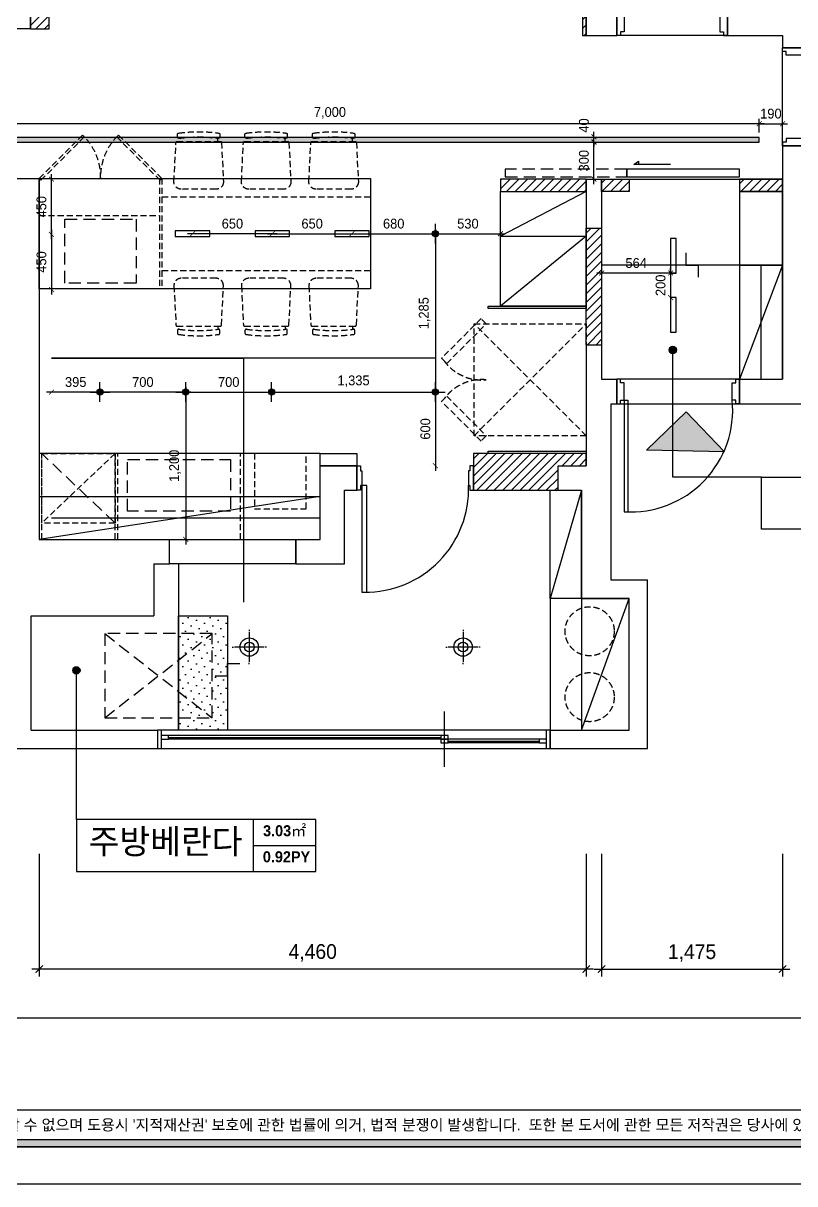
# Model space of a CAD drawing. Header units: inches. Extents: x 3778 to 56227, y -16914 to 35091.
# Drawn here: x 39749 to 46040, y 3795 to 13249 of the extents above; entities that cross this region are included whole.
import ezdxf
from ezdxf.enums import TextEntityAlignment as Align

# ---------------------------------------------------------------- set-up
doc = ezdxf.new("R2010")
doc.units = ezdxf.units.IN
doc.header["$LTSCALE"] = 100
doc.header["$MEASUREMENT"] = 0
doc.header["$PDSIZE"] = 700.071425
for name, pattern in [('DASHED', [0.75, 0.5, -0.25]), ('DASHEDX2', [1.5, 1, -0.5]), ('HID', [2.5, 1.5, -1])]:
    doc.linetypes.add(name, pattern=pattern)
for name, color, linetype in [('0-ELC TEXT', 7, 'Continuous'), ('03-TEXT', 3, 'Continuous'), ('03-WAL NEW', 3, 'Continuous'), ('04_FUR', 6, 'Continuous'), ('06-FUR', 6, 'Continuous'), ('06-LIGHT', 4, 'Continuous'), ('07-DIM WAL', 5, 'Continuous'), ('7', 7, 'Continuous'), ('_LIBR', 4, 'Continuous'), ('CEIL-DOOR', 6, 'Continuous'), ('CO-DO-FR', 7, 'Continuous'), ('CO-DOOR', 8, 'Continuous'), ('F-SYM', 7, 'Continuous'), ('FORM(YOURNAME)-11', 1, 'Continuous'), ('FUR', 8, 'DASHED'), ('HAT', 8, 'Continuous'), ('RC-LIGHT', 7, 'Continuous'), ('U-LANP', 6, 'Continuous'), ('도면층2', 2, 'Continuous'), ('도면층3', 3, 'Continuous'), ('도면층4', 4, 'Continuous'), ('도면층5', 5, 'Continuous'), ('도면층8', 8, 'Continuous')]:
    doc.layers.add(name, color=color, linetype=linetype)
doc.styles.add('HY 울릉도 L', font='')
doc.styles.add('YOURNAME', font='HY울릉도M.TTF')
doc.styles.add('넥슨고딕', font='NEXONLv1GothicBold.ttf')
doc.styles.add('코레일둥고', font='Korail_Round_Gothic_Medium.ttf')
doc.styles.get('HY 울릉도 L').set_extended_font_data('HY울릉도L')
doc.dimstyles.new('40', dxfattribs={"dimscale": 40, "dimtxt": 2, "dimasz": 1, "dimexe": 1, "dimexo": 1, "dimgap": 1, "dimtad": 1, "dimdec": 0, "dimrnd": 0.05, "dimdsep": 46, "dimlunit": 6, "dimtxsty": 'HY 울릉도 L', "dimblk": 'ARCHTICK', "dimcen": 2.5, "dimdle": 1, "dimclrd": 133, "dimclre": 133, "dimclrt": 30, "dimadec": 0, "dimazin": 0, "dimtfac": 1, "dimtdec": 0, "dimtix": 1, "dimtmove": 2, "dimatfit": 3, "dimldrblk": 'ARCHTICK', "dimfxl": 0, "dimlwd": -1, "dimlwe": -1, "dimarcsym": 0})
doc.dimstyles.new('60', dxfattribs={"dimscale": 60, "dimtxt": 2, "dimasz": 1, "dimexe": 1, "dimexo": 1, "dimgap": 1, "dimtad": 1, "dimdec": 0, "dimrnd": 0.05, "dimdsep": 46, "dimlunit": 6, "dimtxsty": 'HY 울릉도 L', "dimblk": 'ARCHTICK', "dimcen": 2.5, "dimdle": 1, "dimclrd": 133, "dimclre": 133, "dimclrt": 30, "dimadec": 0, "dimazin": 0, "dimtfac": 1, "dimtdec": 0, "dimtix": 1, "dimtmove": 2, "dimatfit": 3, "dimldrblk": 'ARCHTICK', "dimfxl": 0, "dimlwd": -1, "dimlwe": -1, "dimarcsym": 0})
pattern_1 = [(45, (25800, 0), (-35.35534, 35.35534), [])]

# ---------------------------------------------------------------- blocks, each defined once
blk = doc.blocks.new('FORM-PLAN')
at = {"layer": 'FORM(YOURNAME)-11'}
h = blk.add_hatch(color=256, dxfattribs=at)
h.dxf.hatch_style = 1
h.paths.add_polyline_path([(-71444, 55115), (10556, 55115), (10556, 54915), (-71444, 54915)])
h.paths.add_polyline_path([(-71444, -2085), (10556, -2085), (10556, -2285), (-71444, -2285)])
at = {"layer": 'Defpoints', "color": 158}
blk.add_line((1346, -1285), (-71444, -1285), dxfattribs=at)
for points in [[(-71444, -2285), (10556, -2285), (10556, 55115), (-71444, 55115)], [(-69444, 53115), (-64, 53115), (-64, 1215), (-69444, 1215)]]:
    blk.add_lwpolyline(points, close=True, dxfattribs=at)
at = {"layer": 'FORM(YOURNAME)-11', "color": 250}
blk.add_lwpolyline([(-72444, -3285), (11556, -3285), (11556, 56115), (-72444, 56115)], close=True, dxfattribs=at)
at = {"layer": 'FORM(YOURNAME)-11'}
blk.add_lwpolyline([(-71444, -2085), (10556, -2085), (10556, -2285), (-71444, -2285)], close=True, dxfattribs=at)
at = {"layer": 'FORM(YOURNAME)-11', "color": 1, "style": 'YOURNAME'}
blk.add_text("- 본 도서는 어떠한 경우에도 무단으로 도용할 수 없으며 도용시 '지적재산권' 보호에 관한 법률에 의거, 법적 분쟁이 발생합니다.  또한 본 도서에 관한 모든 저작권은 당사에 있습니다. -", height=300, dxfattribs=at).set_placement((-32990, -1685), align=Align.MIDDLE_CENTER)
at = {"layer": 'FORM(YOURNAME)-11', "color": 3, "style": 'YOURNAME'}
for tag, height, p in [('1', 450, (9905, 18188)), ('2', 450, (9905, 17544)), ('3', 450, (9905, 16257)), ('4', 450, (9905, 14326)), ('5', 515, (9905, 12009)), ('6', 515, (9905, 9757)), ('7', 515, (9905, 7504)), ('8', 515, (9905, 5252)), ('9', 515, (9905, 2999)), ('10', 515, (5655, 811)), ('11', 515, (9905, 747)), ('12', 515, (5655, -1441)), ('13', 515, (9905, -1441))]:
    blk.add_attdef(tag, text='', height=height, dxfattribs=at).set_placement(p, align=Align.MIDDLE_RIGHT)
blk = doc.blocks.new('*U630')
at = {"layer": 'F-SYM', "xscale": 0.3, "yscale": 0.3, "zscale": 0.3}
blk.add_blockref('FORM-PLAN', (51911.1, 4780.9), dxfattribs=at)
blk = doc.blocks.new('FSFF')
at = {"layer": '도면층8'}
blk.add_hatch(color=256, dxfattribs=at).paths.add_polyline_path([(51232.4, 110.7), (50908, -201.2), (51544.3, -213.6)])
at = {"layer": '도면층2'}
for p, q in [((45887.4, 3232.4), (45887.4, 7032.4)), ((50417.4, 6977.4), (50417.4, 3177.4)), ((50667.4, 3377.4), (50667.4, 3177.4)), ((51567.4, 3377.4), (51567.4, 3177.4)), ((45887.4, 3232.4), (45637.4, 3232.4)), ((50417.4, 3177.4), (50667.4, 3177.4)), ((51567.4, 3177.4), (52017.4, 3177.4)), ((52017.4, 3177.4), (52017.4, 3077.4)), ((52217.4, 3077.4), (52017.4, 3077.4)), ((52017.4, 2277.4), (52017.4, 377.4)), ((52217.4, 2277.4), (52017.4, 2277.4)), ((45715.9, 2012.4), (45957.4, 2012.4)), ((45957.4, 2012.4), (45957.4, -927.6)), ((50417.4, 2007.4), (50542.4, 2007.4)), ((50417.4, 2007.4), (50417.4, 1607.4)), ((50542.4, 2007.4), (50542.4, 1607.4)), ((50417.4, 1607.4), (50542.4, 1607.4)), ((50417.4, 657.4), (50417.4, -327.6)), ((50417.4, 657.4), (50542.4, 657.4)), ((50542.4, 657.4), (50542.4, 377.4)), ((50542.4, 377.4), (50667.4, 377.4)), ((50667.4, 177.4), (50667.4, 377.4)), ((51667.4, 377.4), (52017.4, 377.4)), ((51667.4, 177.4), (51667.4, 377.4)), ((50617.4, 177.4), (50667.4, 177.4)), ((50617.4, 177.4), (50617.4, -1257.6)), ((51667.4, 177.4), (52217.4, 177.4)), ((48247.4, -927.6), (48247.4, -327.6)), ((48247.4, -327.6), (48547.4, -327.6)), ((48547.4, -327.6), (48547.4, -527.6)), ((50187.4, -327.6), (50417.4, -327.6)), ((50187.4, -527.6), (50187.4, -327.6)), ((48447.4, -1127.6), (48447.4, -527.6)), ((48447.4, -527.6), (48547.4, -527.6)), ((50187.4, -527.6), (50377.4, -527.6)), ((50377.4, -1407.6), (50377.4, -527.6)), ((45957.4, -927.6), (47019.9, -927.6)), ((47019.9, -1127.6), (47019.9, -927.6)), ((48048.9, -927.6), (48247.4, -927.6)), ((48048.9, -1127.6), (48048.9, -927.6)), ((46892.4, -1127.6), (47019.9, -1127.6)), ((46892.4, -1127.6), (46892.4, -1550.6)), ((48048.9, -1127.6), (48447.4, -1127.6)), ((50617.4, -1257.6), (50917.4, -1257.6)), ((50917.4, -2630.6), (50917.4, -1257.6)), ((50377.4, -1407.6), (50767.4, -1407.6)), ((50767.4, -2480.6), (50767.4, -1407.6)), ((45892.4, -2480.6), (45892.4, -1550.6)), ((45892.4, -1550.6), (46892.4, -1550.6)), ((45892.4, -2480.6), (46922.4, -2480.6)), ((46922.4, -2480.6), (46922.4, -2630.6)), ((50122.4, -2480.6), (50767.4, -2480.6)), ((50122.4, -2480.6), (50122.4, -2630.6)), ((45765.9, -2630.6), (46922.4, -2630.6)), ((50122.4, -2630.6), (50917.4, -2630.6))]:
    blk.add_line(p, q, dxfattribs=at)
at = {"layer": '도면층3'}
for p, q in [((50417.4, 657.4), (50417.4, 1607.4)), ((50542.4, 1607.4), (50542.4, 657.4))]:
    blk.add_line(p, q, dxfattribs=at)
at = {"layer": '도면층4'}
for p, q in [((50667.4, 3177.4), (50667.4, 3377.4)), ((50667.4, 3377.4), (50667.4, 3177.4)), ((51567.4, 3377.4), (51567.4, 3177.4)), ((51567.4, 3177.4), (50667.4, 3177.4)), ((52017.4, 2277.4), (52017.4, 3077.4)), ((52017.4, 3077.4), (52217.4, 3077.4)), ((52217.4, 3077.4), (52017.4, 3077.4)), ((52217.4, 2277.4), (52017.4, 2277.4)), ((50542.4, 2007.4), (52017.4, 2007.4)), ((51667.4, 377.4), (50667.4, 377.4)), ((50667.4, 377.4), (50667.4, 177.4)), ((50667.4, 177.4), (50667.4, 377.4)), ((51667.4, 177.4), (51667.4, 377.4)), ((50727.4, 207.4), (50727.4, -702.6)), ((50727.4, 207.4), (50757.4, 207.4)), ((50757.4, 207.4), (50757.4, -702)), ((50667.4, 177.4), (51667.4, 177.4)), ((50727.4, -702.6), (50757.4, -702.6)), ((49260.9, -2780.6), (49260.9, -2330.6)), ((50122.4, -2480.6), (46922.4, -2480.6)), ((46922.4, -2480.6), (46922.4, -2630.6)), ((46952.4, -2480.6), (46952.4, -2630.6)), ((47012.4, -2540.6), (49230.9, -2540.6)), ((50092.4, -2630.6), (50092.4, -2480.6)), ((50122.4, -2630.6), (50122.4, -2480.6)), ((46922.4, -2630.6), (50122.4, -2630.6)), ((49290.9, -2570.6), (50032.4, -2570.6))]:
    blk.add_line(p, q, dxfattribs=at)
for points in [[(50667.4, 3377.4), (50697.4, 3377.4), (50697.4, 3347.4), (50727.4, 3347.4), (50727.4, 3207.4), (50697.4, 3207.4), (50697.4, 3177.4), (50667.4, 3177.4), (50667.4, 3377.4)], [(51567.4, 3377.4), (51537.4, 3377.4), (51537.4, 3347.4), (51507.4, 3347.4), (51507.4, 3207.4), (51537.4, 3207.4), (51537.4, 3177.4), (51567.4, 3177.4), (51567.4, 3377.4)], [(52217.4, 3077.4), (52217.4, 3047.4), (52187.4, 3047.4), (52187.4, 3017.4), (52047.4, 3017.4), (52047.4, 3047.4), (52017.4, 3047.4), (52017.4, 3077.4), (52217.4, 3077.4)], [(52217.4, 2277.4), (52217.4, 2307.4), (52187.4, 2307.4), (52187.4, 2337.4), (52047.4, 2337.4), (52047.4, 2307.4), (52017.4, 2307.4), (52017.4, 2277.4), (52217.4, 2277.4)], [(50667.4, 177.4), (50697.4, 177.4), (50697.4, 207.4), (50727.4, 207.4), (50727.4, 347.4), (50697.4, 347.4), (50697.4, 377.4), (50667.4, 377.4), (50667.4, 177.4)], [(51667.4, 177.4), (51637.4, 177.4), (51637.4, 207.4), (51607.4, 207.4), (51607.4, 347.4), (51637.4, 347.4), (51637.4, 377.4), (51667.4, 377.4), (51667.4, 177.4)]]:
    blk.add_lwpolyline(points, dxfattribs=at)
for points in [[(48048.9, -1127.6), (47019.9, -1127.6), (47019.9, -927.6), (48048.9, -927.6)], [(46952.4, -2525.6), (46952.4, -2555.6), (47012.4, -2555.6), (47012.4, -2525.6)], [(49230.9, -2525.6), (49230.9, -2555.6), (49290.9, -2555.6), (49290.9, -2525.6)], [(49230.9, -2555.6), (49230.9, -2585.6), (49290.9, -2585.6), (49290.9, -2555.6)], [(50032.4, -2555.6), (50032.4, -2585.6), (50092.4, -2585.6), (50092.4, -2555.6)]]:
    blk.add_lwpolyline(points, close=True, dxfattribs=at)
at = {"layer": '도면층5'}
for p, q in [((49230.9, -2525.6), (47012.4, -2525.6)), ((49230.9, -2555.6), (47012.4, -2555.6)), ((50032.4, -2555.6), (49290.9, -2555.6)), ((50032.4, -2585.6), (49290.9, -2585.6))]:
    blk.add_line(p, q, dxfattribs=at)
blk.add_arc((50780.2, 127.4), 831.1, 266.35624, 5.52913, dxfattribs=at)
at = {"layer": '도면층8'}
blk.add_line((51544.3, -213.6), (50908, -201.2), dxfattribs=at)
blk.add_lwpolyline([(51544.3, -213.6), (51232.4, 110.7), (50908, -201.2)], dxfattribs=at)
blk = doc.blocks.new('ggetg')
at = {"layer": 'FUR'}
blk.add_line((-181607.8, -178117.2), (-181607.8, -178142.9), dxfattribs=at)
for points in [[(-181587.3, -178117.2, 0.399285), (-181577.3, -178107.8), (-181561, -177790.3, 0.429301), (-181620.9, -177727.2), (-181904.6, -177727.2, 0.429301), (-181964.5, -177790.3), (-181948.2, -178107.8, 0.399285), (-181938.3, -178117.2)], [(-181923.9, -178142, 0.455835), (-181935.3, -178151.9), (-181935.3, -178174.5, 0.37479), (-181926.7, -178184.4, 0.068331), (-181598.8, -178184.4, 0.37479), (-181590.2, -178174.5), (-181590.2, -178151.9, 0.455835), (-181601.6, -178142, -0.070108)]]:
    blk.add_lwpolyline(points, format="xyb", close=True, dxfattribs=at)
blk = doc.blocks.new('CJWSWJDEH')
at = {"layer": '03-WAL NEW'}
h = blk.add_hatch(dxfattribs=at)
h.set_pattern_fill('_USER', color=8, scale=50, angle=45, pattern_type=0)
h.set_pattern_definition(pattern_1)
h.paths.add_polyline_path([(44339.8, 11979.4), (43639.8, 11979.4), (43639.8, 11879.4), (44339.8, 11879.4)])
h = blk.add_hatch(dxfattribs=at)
h.set_pattern_fill('_USER', color=8, scale=50, angle=45, pattern_type=0)
h.set_pattern_definition(pattern_1)
h.paths.add_polyline_path([(44339.8, 11979.4), (43639.8, 11979.4), (43639.8, 11879.4), (44339.8, 11879.4)])
h = blk.add_hatch(dxfattribs=at)
h.set_pattern_fill('_USER', color=8, scale=50, angle=45, pattern_type=0)
h.set_pattern_definition(pattern_1)
h.paths.add_polyline_path([(44464.8, 11979.4), (44689.8, 11979.4), (44689.8, 11879.4), (44464.8, 11879.4)])
h = blk.add_hatch(dxfattribs=at)
h.set_pattern_fill('_USER', color=8, scale=50, angle=45, pattern_type=0)
h.set_pattern_definition(pattern_1)
h.paths.add_polyline_path([(45939.8, 11979.4), (45589.8, 11979.4), (45589.8, 11879.4), (45939.8, 11879.4)])
h = blk.add_hatch(dxfattribs=at)
h.set_pattern_fill('_USER', color=8, scale=50, angle=45, pattern_type=0)
h.set_pattern_definition(pattern_1)
h.paths.add_polyline_path([(44464.8, 11579.4), (44339.8, 11579.4), (44339.8, 10629.4), (44464.8, 10629.4)])
h = blk.add_hatch(dxfattribs=at)
h.set_pattern_fill('_USER', color=8, scale=50, angle=45, pattern_type=0)
h.set_pattern_definition(pattern_1)
h.paths.add_polyline_path([(44339.8, 9744.4), (43419.8, 9744.4), (43419.8, 9444.4), (44109.8, 9444.4), (44109.8, 9644.4), (44339.8, 9644.4)])
h = blk.add_hatch(dxfattribs=at)
h.set_pattern_fill('DOTS', color=8, scale=1000, angle=45)
h.set_pattern_definition([(45, (223727.706, 190951.696), (-22.097087, 66.29126), [0, -62.5])])
h.paths.add_polyline_path([(41014.8, 8421.4), (41414.8, 8421.4), (41414.8, 7491.4), (41014.8, 7491.4)])
at = {"layer": 'HAT'}
h = blk.add_hatch(dxfattribs=at)
h.set_pattern_fill('_USER', color=8, scale=50, angle=45, pattern_type=0)
h.set_pattern_definition(pattern_1)
h.paths.add_polyline_path([(39860.1, 14399.4), (39960.1, 14399.4), (39960.1, 15399.4), (39860.1, 15399.4)], flags=16)
edge = h.paths.add_edge_path()
edge.add_arc((40160.1, 17799.4), 200, 90, 180)
edge.add_line((39960.1, 17799.4), (39960.1, 13204.4))
edge.add_line((39960.1, 13204.4), (39809.8, 13204.4))
edge.add_line((39809.8, 13204.4), (39809.8, 17919.4))
edge.add_line((39809.8, 17919.4), (39910.1, 17919.4))
edge.add_line((39910.1, 17919.4), (39910.1, 18019.4))
edge.add_line((39910.1, 18019.4), (40160.1, 18019.4))
edge.add_line((40160.1, 18019.4), (40160.1, 17999.4))
h = blk.add_hatch(dxfattribs=at)
h.set_pattern_fill('_USER', color=256, scale=50, angle=45, pattern_type=0)
h.set_pattern_definition(pattern_1)
h.paths.add_polyline_path([(44339.8, 16949.4), (44309.8, 16949.4), (44309.8, 13149.4), (44339.8, 13149.4)])
at = {"color": 8}
blk.add_line((45939.8, 11279.4), (44464.8, 11279.4), dxfattribs=at)
blk.add_lwpolyline([(45152.3, 11379.4), (45152.3, 11279.4), (45252.3, 11279.4), (45252.3, 11179.4)], dxfattribs=at)
blk.add_lwpolyline([(42169.8, 9744.4), (42469.8, 9744.4), (42469.8, 9644.4), (42169.8, 9644.4)], close=True)
at = {"layer": '03-WAL NEW'}
for p, q in [((39809.8, 17919.4), (39809.8, 13204.4)), ((39960.1, 13204.4), (39960.1, 17799.4)), ((39809.8, 13204.4), (39960.1, 13204.4))]:
    blk.add_line(p, q, dxfattribs=at)
at = {"layer": '03-WAL NEW', "color": 7}
blk.add_line((41014.8, 8844.4), (41014.8, 7491.4), dxfattribs=at)
at = {"layer": '03-WAL NEW'}
for points in [[(44339.8, 16949.4), (44309.8, 16949.4), (44309.8, 13149.4), (44339.8, 13149.4)], [(43639.8, 11879.4), (44339.8, 11879.4), (44339.8, 11979.4), (43639.8, 11979.4)], [(43639.8, 11879.4), (44339.8, 11879.4), (44339.8, 11979.4), (43639.8, 11979.4)], [(41014.8, 8421.4), (41414.8, 8421.4), (41414.8, 7491.4), (41014.8, 7491.4)]]:
    blk.add_lwpolyline(points, close=True, dxfattribs=at)
for points in [[(44464.8, 11979.4), (44689.8, 11979.4), (44689.8, 11879.4), (44464.8, 11879.4), (44464.8, 11979.4)], [(45939.8, 11979.4), (45589.8, 11979.4), (45589.8, 11879.4), (45939.8, 11879.4), (45939.8, 11979.4)], [(44339.8, 9744.4), (43419.8, 9744.4), (43419.8, 9444.4), (44109.8, 9444.4), (44109.8, 9644.4), (44339.8, 9644.4), (44339.8, 9744.4)], [(41314.8, 7933.9), (41414.8, 7933.9), (41414.8, 8033.9), (41514.8, 8033.9)]]:
    blk.add_lwpolyline(points, dxfattribs=at)
at = {"layer": '04_FUR', "color": 8}
blk.add_line((44299.8, 9444.4), (44044.8, 8564.4), dxfattribs=at)
for points in [[(39879.8, 11984.4), (42579.8, 11984.4), (42579.8, 11084.4), (39879.8, 11084.4), (39879.8, 11984.4)], [(44339.8, 11879.4), (43639.8, 11514.4), (44339.8, 11514.4), (43639.8, 10944.4)], [(45939.8, 11279.4), (45589.8, 11279.4), (45589.8, 10349.4), (45939.8, 10349.4), (45939.8, 11279.4), (45589.8, 10349.4)], [(39879.8, 9394.4), (42169.8, 9394.4), (39879.8, 9044.4)], [(44299.8, 8564.4), (44299.8, 7491.4), (44689.8, 8564.4)]]:
    blk.add_lwpolyline(points, dxfattribs=at)
for points in [[(43639.8, 11879.4), (44339.8, 11879.4), (44339.8, 10944.4), (43639.8, 10944.4)], [(45589.8, 11279.4), (45939.8, 11279.4), (45939.8, 11879.4), (45589.8, 11879.4)], [(44339.8, 10924.4), (43539.8, 10924.4), (43539.8, 10944.4), (44339.8, 10944.4)], [(42169.8, 9744.4), (39879.8, 9744.4), (39879.8, 9044.4), (42169.8, 9044.4)], [(43539.8, 9764.4), (44339.8, 9764.4), (44339.8, 9744.4), (43539.8, 9744.4)], [(44299.8, 8564.4), (44044.8, 8564.4), (44044.8, 9444.4), (44299.8, 9444.4)], [(44689.8, 8564.4), (44044.8, 8564.4), (44044.8, 7491.4), (44689.8, 7491.4)]]:
    blk.add_lwpolyline(points, close=True, dxfattribs=at)
at = {"layer": '06-FUR', "color": 8, "linetype": 'DASHEDX2'}
for p, q in [((40497.8, 9177.4), (39899.8, 9744.4)), ((40414.8, 7590.9), (41289.8, 8276.9)), ((40414.8, 8276.9), (41289.8, 7590.9))]:
    blk.add_line(p, q, dxfattribs=at)
for points in [[(40089.8, 11652.7), (40669.8, 11652.7), (40669.8, 11132.7), (40089.8, 11132.7)], [(41439.8, 9274.4), (40599.8, 9274.4), (40599.8, 9694.4), (41439.8, 9694.4)], [(40414.8, 8276.9), (40414.8, 7590.9), (41289.8, 7590.9), (41289.8, 8276.9)]]:
    blk.add_lwpolyline(points, close=True, dxfattribs=at)
at = {"layer": '_LIBR', "color": 8, "linetype": 'Continuous'}
blk.add_lwpolyline([(45027.3, 12098.2), (44727.3, 12098.2), (44765.7, 12124.8), (44765.7, 12098.2)], dxfattribs=at)
blk.add_lwpolyline([(44669.8, 11999.4), (45589.8, 11999.4), (45589.8, 12059.4), (44669.8, 12059.4)], close=True, dxfattribs=at)
at = {"layer": 'CO-DO-FR', "color": 8}
for points in [[(42469.8, 9444.4), (42469.8, 9644.4), (42499.8, 9644.4), (42499.8, 9604.4), (42509.8, 9604.4), (42509.8, 9484.4), (42499.8, 9484.4), (42499.8, 9444.4), (42469.8, 9444.4)], [(43419.8, 9444.4), (43419.8, 9644.4), (43389.8, 9644.4), (43389.8, 9604.4), (43379.8, 9604.4), (43379.8, 9484.4), (43389.8, 9484.4), (43389.8, 9444.4), (43419.8, 9444.4)]]:
    blk.add_lwpolyline(points, close=True, dxfattribs=at)
at = {"layer": 'CO-DOOR', "color": 8}
blk.add_lwpolyline([(42549.8, 8614.4), (42549.8, 9484.4), (42509.8, 9484.4), (42509.8, 8614.4)], close=True, dxfattribs=at)
blk.add_arc((42539.8, 9454.9), 840.5, 269.31831, 2.01409, dxfattribs=at)
at = {"layer": 'FUR', "color": 8}
for p, q in [((40859.8, 11984.4), (40859.8, 11084.4)), ((40879.8, 11984.4), (40879.8, 11084.4)), ((40879.8, 11834.4), (42579.8, 11834.4)), ((39879.8, 11684.4), (40859.8, 11684.4)), ((40879.8, 11234.4), (42579.8, 11234.4)), ((43424.8, 9888.4), (44339.8, 10800.4)), ((44339.8, 9888.4), (43424.8, 10800.4)), ((40497.8, 9744.4), (39899.8, 9177.4)), ((39899.8, 9044.4), (39899.8, 9744.4)), ((40499.8, 9044.4), (40499.8, 9744.4)), ((40519.8, 9044.4), (40519.8, 9744.4)), ((41519.8, 9044.4), (41519.8, 9744.4))]:
    blk.add_line(p, q, dxfattribs=at)
for points in [[(39879.8, 11984.4), (40233.4, 12338), (40247.5, 12323.9), (39893.9, 11970.3), (39879.8, 11984.4)], [(40879.8, 11984.4), (40526.3, 12338), (40512.1, 12323.9), (40865.7, 11970.3), (40879.8, 11984.4)], [(43482.4, 10842.9), (43159.9, 10520.4), (43202.4, 10478), (43524.8, 10800.4), (43482.4, 10842.9)], [(43482.4, 9846), (43159.9, 10168.5), (43202.4, 10210.9), (43524.8, 9888.4), (43482.4, 9846)]]:
    blk.add_lwpolyline(points, dxfattribs=at)
at = {"layer": 'FUR', "color": 8, "ltscale": 2}
blk.add_lwpolyline([(43679.8, 11999.4), (44669.8, 11999.4), (44669.8, 12059.4), (43679.8, 12059.4)], close=True, dxfattribs=at)
at = {"layer": 'FUR', "color": 8}
for points in [[(43424.8, 9888.4), (43424.8, 10800.4), (44339.8, 10800.4), (44339.8, 9888.4)], [(40497.8, 9177.4), (39899.8, 9177.4), (39899.8, 9744.4), (40497.8, 9744.4)]]:
    blk.add_lwpolyline(points, close=True, dxfattribs=at)
at = {"layer": 'FUR'}
blk.add_lwpolyline([(41634.8, 9294.4), (42054.8, 9294.4), (42054.8, 9744.4), (41634.8, 9744.4)], close=True, dxfattribs=at)
at = {"layer": 'FUR', "color": 8}
for centre in [(44367.3, 8296.2), (44367.3, 7759.7)]:
    blk.add_circle(centre, 200, dxfattribs=at)
for centre, radius, start, end in [((39915.5, 11999), 464.5, 358.20901, 45.61676), ((40844.1, 11999), 464.5, 134.38324, 181.79099), ((43487.5, 10720.5), 377.9, 215.84323, 275.66572), ((43487.5, 9968.4), 377.9, 84.33428, 144.15677)]:
    blk.add_arc(centre, radius, start, end, dxfattribs=at)
at = {"layer": '07-DIM WAL'}
blk.add_blockref('FSFF', (-6077.6, 9972), dxfattribs=at)
at = {"layer": 'FUR', "color": 8, "xscale": -1, "rotation": 180}
for p in [(222942.6, -165830), (223492.6, -165830), (224042.6, -165830)]:
    blk.add_blockref('ggetg', p, dxfattribs=at)
at = {"layer": 'FUR', "color": 8}
for p in [(222942.6, 188898.9), (223492.6, 188898.9), (224042.6, 188898.9)]:
    blk.add_blockref('ggetg', p, dxfattribs=at)
blk = doc.blocks.new('_ArchTick')
at = {"color": 0, "linetype": 'ByBlock', "const_width": 0.15}
blk.add_lwpolyline([(-0.5, -0.5), (0.5, 0.5)], dxfattribs=at)
blk = doc.blocks.new('*D169')
at = {"layer": '07-DIM WAL', "color": 133}
for p, q in [((39879.8, 6483.4), (39879.8, 5484.4)), ((44339.8, 6483.4), (44339.8, 5484.4)), ((44399.8, 5544.4), (39819.8, 5544.4))]:
    blk.add_line(p, q, dxfattribs=at)
at = {"layer": 'Defpoints', "color": 0}
for p in [(39879.8, 6543.4), (44339.8, 6543.4), (39879.8, 5544.4)]:
    blk.add_point(p, dxfattribs=at)
at = {"layer": '07-DIM WAL', "color": 133, "xscale": 60, "yscale": 60, "zscale": 60, "rotation": 180}
blk.add_blockref('_ArchTick', (39879.8, 5544.4), dxfattribs=at)
at = {"layer": '07-DIM WAL', "color": 133, "xscale": 60, "yscale": 60, "zscale": 60}
blk.add_blockref('_ArchTick', (44339.8, 5544.4), dxfattribs=at)
at = {"layer": '07-DIM WAL', "color": 30, "insert": (42109.8, 5676.3), "char_height": 120, "attachment_point": 5, "style": 'HY 울릉도 L'}
blk.add_mtext('4,460', dxfattribs=at)
blk = doc.blocks.new('*D170')
at = {"layer": '07-DIM WAL', "color": 133}
for p, q in [((44464.8, 6483.4), (44464.8, 5484.4)), ((45939.8, 6483.4), (45939.8, 5484.4)), ((44404.8, 5544.4), (45999.8, 5544.4))]:
    blk.add_line(p, q, dxfattribs=at)
at = {"layer": 'Defpoints', "color": 0}
for p in [(44464.8, 6543.4), (45939.8, 6543.4), (45939.8, 5544.4)]:
    blk.add_point(p, dxfattribs=at)
at = {"layer": '07-DIM WAL', "color": 133, "xscale": 60, "yscale": 60, "zscale": 60, "rotation": 180}
blk.add_blockref('_ArchTick', (44464.8, 5544.4), dxfattribs=at)
at = {"layer": '07-DIM WAL', "color": 133, "xscale": 60, "yscale": 60, "zscale": 60}
blk.add_blockref('_ArchTick', (45939.8, 5544.4), dxfattribs=at)
at = {"layer": '07-DIM WAL', "color": 30, "insert": (45202.3, 5675), "char_height": 120, "attachment_point": 5, "style": 'HY 울릉도 L'}
blk.add_mtext('1,475', dxfattribs=at)
blk = doc.blocks.new('*D412')
at = {"layer": '07-DIM WAL', "color": 133}
blk.add_line((39979.8, 11489.4), (39979.8, 12019.4), dxfattribs=at)
at = {"layer": 'Defpoints', "color": 0}
for p in [(39979.8, 11979.4), (39979.8, 11979.4), (39979.8, 11529.4)]:
    blk.add_point(p, dxfattribs=at)
at = {"layer": '07-DIM WAL', "color": 133, "xscale": 40, "yscale": 40, "zscale": 40}
for p, rotation in [((39979.8, 11979.4), 90), ((39979.8, 11529.4), 270)]:
    blk.add_blockref('_ArchTick', p, dxfattribs=dict(at, rotation=rotation))
at = {"layer": '07-DIM WAL', "color": 30, "insert": (39898.1, 11754.4), "char_height": 80, "attachment_point": 5, "rotation": 90, "style": 'HY 울릉도 L'}
blk.add_mtext('450', dxfattribs=at)
blk = doc.blocks.new('*D413')
at = {"layer": '07-DIM WAL', "color": 133}
blk.add_line((39979.8, 11569.4), (39979.8, 11039.4), dxfattribs=at)
at = {"layer": 'Defpoints', "color": 0}
for p in [(39979.8, 11529.4), (39979.8, 11079.4), (39979.8, 11079.4)]:
    blk.add_point(p, dxfattribs=at)
at = {"layer": '07-DIM WAL', "color": 133, "xscale": 40, "yscale": 40, "zscale": 40}
for p, rotation in [((39979.8, 11529.4), 90), ((39979.8, 11079.4), 270)]:
    blk.add_blockref('_ArchTick', p, dxfattribs=dict(at, rotation=rotation))
at = {"layer": '07-DIM WAL', "color": 30, "insert": (39898.1, 11304.4), "char_height": 80, "attachment_point": 5, "rotation": 90, "style": 'HY 울릉도 L'}
blk.add_mtext('450', dxfattribs=at)
blk = doc.blocks.new('1')
at = {"linetype": 'Continuous'}
h = blk.add_hatch(color=4, dxfattribs=at)
h.dxf.hatch_style = 1
edge = h.paths.add_edge_path()
edge.add_arc((11539653, -14273504), 37.5, 0, 360)
at = {"color": 1, "linetype": 'Continuous'}
for p, q in [((11539520, -14273504), (11539787, -14273504)), ((11539653, -14273637), (11539653, -14273370))]:
    blk.add_line(p, q, dxfattribs=at)
at = {"color": 4, "linetype": 'Continuous'}
for radius in [41.5, 37.5]:
    blk.add_circle((11539653, -14273504), radius, dxfattribs=at)
blk = doc.blocks.new('*D414')
at = {"layer": '07-DIM WAL', "color": 133}
for p, q in [((41114.8, 10244.4), (40334.8, 10244.4)), ((40374.8, 10284.4), (40374.8, 10284.4))]:
    blk.add_line(p, q, dxfattribs=at)
at = {"layer": 'Defpoints', "color": 0}
for p in [(40374.8, 10244.4), (40374.8, 10244.4), (41074.8, 10244.4)]:
    blk.add_point(p, dxfattribs=at)
at = {"layer": '07-DIM WAL', "color": 133, "xscale": 40, "yscale": 40, "zscale": 40, "rotation": 180}
blk.add_blockref('_ArchTick', (40374.8, 10244.4), dxfattribs=at)
at = {"layer": '07-DIM WAL', "color": 133, "xscale": 40, "yscale": 40, "zscale": 40}
blk.add_blockref('_ArchTick', (41074.8, 10244.4), dxfattribs=at)
at = {"layer": '07-DIM WAL', "color": 30, "insert": (40724.8, 10326.1), "char_height": 80, "attachment_point": 5, "style": 'HY 울릉도 L'}
blk.add_mtext('700', dxfattribs=at)
blk = doc.blocks.new('*D415')
at = {"layer": '07-DIM WAL', "color": 133}
for p, q in [((40414.8, 10244.4), (39939.8, 10244.4)), ((39979.8, 10204.4), (39979.8, 10204.4)), ((40374.8, 10204.4), (40374.8, 10204.4))]:
    blk.add_line(p, q, dxfattribs=at)
at = {"layer": 'Defpoints', "color": 0}
for p in [(39979.8, 10244.4), (39979.8, 10244.4), (40374.8, 10244.4)]:
    blk.add_point(p, dxfattribs=at)
at = {"layer": '07-DIM WAL', "color": 133, "xscale": 40, "yscale": 40, "zscale": 40, "rotation": 180}
blk.add_blockref('_ArchTick', (39979.8, 10244.4), dxfattribs=at)
at = {"layer": '07-DIM WAL', "color": 133, "xscale": 40, "yscale": 40, "zscale": 40}
blk.add_blockref('_ArchTick', (40374.8, 10244.4), dxfattribs=at)
at = {"layer": '07-DIM WAL', "color": 30, "insert": (40177.3, 10326.2), "char_height": 80, "attachment_point": 5, "style": 'HY 울릉도 L'}
blk.add_mtext('395', dxfattribs=at)
blk = doc.blocks.new('*D416')
at = {"layer": '07-DIM WAL', "color": 133}
for p, q in [((41034.8, 10244.4), (41814.8, 10244.4)), ((41074.8, 10284.4), (41074.8, 10284.4)), ((41774.8, 10284.4), (41774.8, 10284.4))]:
    blk.add_line(p, q, dxfattribs=at)
at = {"layer": 'Defpoints', "color": 0}
for p in [(41074.8, 10244.4), (41774.8, 10244.4), (41774.8, 10244.4)]:
    blk.add_point(p, dxfattribs=at)
at = {"layer": '07-DIM WAL', "color": 133, "xscale": 40, "yscale": 40, "zscale": 40, "rotation": 180}
blk.add_blockref('_ArchTick', (41074.8, 10244.4), dxfattribs=at)
at = {"layer": '07-DIM WAL', "color": 133, "xscale": 40, "yscale": 40, "zscale": 40}
blk.add_blockref('_ArchTick', (41774.8, 10244.4), dxfattribs=at)
at = {"layer": '07-DIM WAL', "color": 30, "insert": (41424.8, 10326.1), "char_height": 80, "attachment_point": 5, "style": 'HY 울릉도 L'}
blk.add_mtext('700', dxfattribs=at)
blk = doc.blocks.new('*D417')
at = {"layer": '07-DIM WAL', "color": 133}
for p, q in [((41734.8, 10244.4), (43149.8, 10244.4)), ((41774.8, 10204.4), (41774.8, 10204.4)), ((43109.8, 10204.4), (43109.8, 10204.4))]:
    blk.add_line(p, q, dxfattribs=at)
at = {"layer": 'Defpoints', "color": 0}
for p in [(41774.8, 10244.4), (43109.8, 10244.4), (43109.8, 10244.4)]:
    blk.add_point(p, dxfattribs=at)
at = {"layer": '07-DIM WAL', "color": 133, "xscale": 40, "yscale": 40, "zscale": 40, "rotation": 180}
blk.add_blockref('_ArchTick', (41774.8, 10244.4), dxfattribs=at)
at = {"layer": '07-DIM WAL', "color": 133, "xscale": 40, "yscale": 40, "zscale": 40}
blk.add_blockref('_ArchTick', (43109.8, 10244.4), dxfattribs=at)
at = {"layer": '07-DIM WAL', "color": 30, "insert": (42442.3, 10332.4), "char_height": 80, "attachment_point": 5, "style": 'HY 울릉도 L'}
blk.add_mtext('1,335', dxfattribs=at)
blk = doc.blocks.new('매입등')
at = {"layer": 'HAT', "color": 1}
for p, q in [((0, 140), (0, 130)), ((0, 120), (0, -120)), ((-140, 0), (-130, 0)), ((120, 0), (-120, 0)), ((140, 0), (130, 0)), ((-140, 0), (-130, 0)), ((0, -140), (0, -130))]:
    blk.add_line(p, q, dxfattribs=at)
blk.add_circle((0, 0), 40, dxfattribs=at)
at = {"layer": 'U-LANP'}
blk.add_circle((0, 0), 75, dxfattribs=at)
blk = doc.blocks.new('A$C59950440')
at = {"layer": 'CEIL-DOOR'}
blk.add_blockref('매입등', (140, 140), dxfattribs=at)
blk = doc.blocks.new('*D466')
at = {"layer": '07-DIM WAL', "color": 133}
blk.add_line((45068.3, 11214.4), (44424.8, 11214.4), dxfattribs=at)
at = {"layer": 'Defpoints', "color": 0}
for p in [(44464.8, 11214.4), (44464.8, 11214.4), (45028.3, 11214.4)]:
    blk.add_point(p, dxfattribs=at)
at = {"layer": '07-DIM WAL', "color": 133, "xscale": 40, "yscale": 40, "zscale": 40, "rotation": 180}
blk.add_blockref('_ArchTick', (44464.8, 11214.4), dxfattribs=at)
at = {"layer": '07-DIM WAL', "color": 133, "xscale": 40, "yscale": 40, "zscale": 40}
blk.add_blockref('_ArchTick', (45028.3, 11214.4), dxfattribs=at)
at = {"layer": '07-DIM WAL', "color": 30, "insert": (44746.6, 11295.3), "char_height": 80, "attachment_point": 5, "style": 'HY 울릉도 L'}
blk.add_mtext('564', dxfattribs=at)
blk = doc.blocks.new('*D468')
at = {"layer": '07-DIM WAL', "color": 133}
for p, q in [((45027.3, 11214.4), (45027.3, 11254.4)), ((44988.3, 11214.4), (44987.3, 11214.4)), ((45027.3, 11214.4), (45027.3, 11014.4)), ((44988.3, 11014.4), (44987.3, 11014.4)), ((45027.3, 11014.4), (45027.3, 10974.4))]:
    blk.add_line(p, q, dxfattribs=at)
at = {"layer": 'Defpoints', "color": 0}
for p in [(45028.3, 11214.4), (45027.3, 11014.4), (45028.3, 11014.4)]:
    blk.add_point(p, dxfattribs=at)
at = {"layer": '07-DIM WAL', "color": 133, "xscale": 40, "yscale": 40, "zscale": 40}
for p, rotation in [((45027.3, 11214.4), 270), ((45027.3, 11014.4), 90)]:
    blk.add_blockref('_ArchTick', p, dxfattribs=dict(at, rotation=rotation))
at = {"layer": '07-DIM WAL', "color": 30, "insert": (44945.6, 11114.4), "char_height": 80, "attachment_point": 5, "rotation": 90, "style": 'HY 울릉도 L'}
blk.add_mtext('200', dxfattribs=at)
blk = doc.blocks.new('*D597')
at = {"layer": '07-DIM WAL', "color": 133}
for p, q in [((45789.8, 12430.7), (38709.8, 12430.7)), ((38749.8, 12339.4), (38749.8, 12470.7)), ((45749.8, 12359.4), (45749.8, 12470.7))]:
    blk.add_line(p, q, dxfattribs=at)
at = {"layer": 'Defpoints', "color": 0}
for p in [(38749.8, 12430.7), (38749.8, 12299.4), (45749.8, 12319.4)]:
    blk.add_point(p, dxfattribs=at)
at = {"layer": '07-DIM WAL', "color": 133, "xscale": 40, "yscale": 40, "zscale": 40, "rotation": 180}
blk.add_blockref('_ArchTick', (38749.8, 12430.7), dxfattribs=at)
at = {"layer": '07-DIM WAL', "color": 133, "xscale": 40, "yscale": 40, "zscale": 40}
blk.add_blockref('_ArchTick', (45749.8, 12430.7), dxfattribs=at)
at = {"layer": '07-DIM WAL', "color": 30, "insert": (42249.8, 12518.7), "char_height": 80, "attachment_point": 5, "style": 'HY 울릉도 L'}
blk.add_mtext('7,000', dxfattribs=at)
blk = doc.blocks.new('*D599')
at = {"layer": '07-DIM WAL', "color": 133}
for p, q in [((45749.8, 12430.7), (45709.8, 12430.7)), ((45749.8, 12359.4), (45749.8, 12470.7)), ((45749.8, 12430.7), (45939.8, 12430.7)), ((45939.8, 12359.4), (45939.8, 12470.7)), ((45939.8, 12430.7), (45979.8, 12430.7))]:
    blk.add_line(p, q, dxfattribs=at)
at = {"layer": 'Defpoints', "color": 0}
for p in [(45939.8, 12430.7), (45749.8, 12319.4), (45939.8, 12319.4)]:
    blk.add_point(p, dxfattribs=at)
at = {"layer": '07-DIM WAL', "color": 133, "xscale": 40, "yscale": 40, "zscale": 40}
blk.add_blockref('_ArchTick', (45749.8, 12430.7), dxfattribs=at)
at = {"layer": '07-DIM WAL', "color": 133, "xscale": 40, "yscale": 40, "zscale": 40, "rotation": 180}
blk.add_blockref('_ArchTick', (45939.8, 12430.7), dxfattribs=at)
at = {"layer": '07-DIM WAL', "color": 30, "insert": (45844.8, 12512.5), "char_height": 80, "attachment_point": 5, "style": 'HY 울릉도 L'}
blk.add_mtext('190', dxfattribs=at)
blk = doc.blocks.new('*D600')
at = {"layer": '07-DIM WAL', "color": 133}
blk.add_line((44402.3, 11939.4), (44402.3, 12319.4), dxfattribs=at)
at = {"layer": 'Defpoints', "color": 0}
for p in [(44402.3, 12279.4), (44402.3, 12279.4), (44402.3, 11979.4)]:
    blk.add_point(p, dxfattribs=at)
at = {"layer": '07-DIM WAL', "color": 133, "xscale": 40, "yscale": 40, "zscale": 40}
for p, rotation in [((44402.3, 12279.4), 90), ((44402.3, 11979.4), 270)]:
    blk.add_blockref('_ArchTick', p, dxfattribs=dict(at, rotation=rotation))
at = {"layer": '07-DIM WAL', "color": 30, "insert": (44320.5, 12129.4), "char_height": 80, "attachment_point": 5, "rotation": 90, "style": 'HY 울릉도 L'}
blk.add_mtext('300', dxfattribs=at)
blk = doc.blocks.new('*D601')
at = {"layer": '07-DIM WAL', "color": 133}
for p, q in [((44402.3, 12324.4), (44402.3, 12364.4)), ((44402.3, 12284.4), (44402.3, 12324.4)), ((44402.3, 12284.4), (44402.3, 12244.4))]:
    blk.add_line(p, q, dxfattribs=at)
at = {"layer": 'Defpoints', "color": 0}
for p in [(44402.3, 12324.4), (44402.3, 12324.4), (44402.3, 12284.4)]:
    blk.add_point(p, dxfattribs=at)
at = {"layer": '07-DIM WAL', "color": 133, "xscale": 40, "yscale": 40, "zscale": 40}
for p, rotation in [((44402.3, 12324.4), 270), ((44402.3, 12284.4), 90)]:
    blk.add_blockref('_ArchTick', p, dxfattribs=dict(at, rotation=rotation))
at = {"layer": '07-DIM WAL', "color": 30, "insert": (44320.6, 12416.5), "char_height": 80, "attachment_point": 5, "rotation": 90, "style": 'HY 울릉도 L'}
blk.add_mtext('40', dxfattribs=at)
blk = doc.blocks.new('*D603')
at = {"layer": '07-DIM WAL', "color": 133}
for p, q in [((42389.8, 11534.4), (43149.8, 11534.4)), ((42429.8, 11574.4), (42429.8, 11574.4)), ((43109.8, 11574.4), (43109.8, 11574.4))]:
    blk.add_line(p, q, dxfattribs=at)
at = {"layer": 'Defpoints', "color": 0}
for p in [(42429.8, 11534.4), (43109.8, 11534.4), (43109.8, 11534.4)]:
    blk.add_point(p, dxfattribs=at)
at = {"layer": '07-DIM WAL', "color": 133, "xscale": 40, "yscale": 40, "zscale": 40, "rotation": 180}
blk.add_blockref('_ArchTick', (42429.8, 11534.4), dxfattribs=at)
at = {"layer": '07-DIM WAL', "color": 133, "xscale": 40, "yscale": 40, "zscale": 40}
blk.add_blockref('_ArchTick', (43109.8, 11534.4), dxfattribs=at)
at = {"layer": '07-DIM WAL', "color": 30, "insert": (42769.8, 11616.2), "char_height": 80, "attachment_point": 5, "style": 'HY 울릉도 L'}
blk.add_mtext('680', dxfattribs=at)
blk = doc.blocks.new('*D604')
at = {"layer": '07-DIM WAL', "color": 133}
blk.add_line((43069.8, 11534.4), (43679.8, 11534.4), dxfattribs=at)
at = {"layer": 'Defpoints', "color": 0}
for p in [(43109.8, 11534.4), (43639.8, 11534.4), (43639.8, 11534.4)]:
    blk.add_point(p, dxfattribs=at)
at = {"layer": '07-DIM WAL', "color": 133, "xscale": 40, "yscale": 40, "zscale": 40, "rotation": 180}
blk.add_blockref('_ArchTick', (43109.8, 11534.4), dxfattribs=at)
at = {"layer": '07-DIM WAL', "color": 133, "xscale": 40, "yscale": 40, "zscale": 40}
blk.add_blockref('_ArchTick', (43639.8, 11534.4), dxfattribs=at)
at = {"layer": '07-DIM WAL', "color": 30, "insert": (43374.8, 11616.2), "char_height": 80, "attachment_point": 5, "style": 'HY 울릉도 L'}
blk.add_mtext('530', dxfattribs=at)
blk = doc.blocks.new('*D605')
at = {"layer": '07-DIM WAL', "color": 133}
for p, q in [((43109.8, 11569.4), (43109.8, 10204.4)), ((43069.8, 10244.4), (43069.8, 10244.4))]:
    blk.add_line(p, q, dxfattribs=at)
at = {"layer": 'Defpoints', "color": 0}
for p in [(43109.8, 11529.4), (43109.8, 10244.4), (43109.8, 10244.4)]:
    blk.add_point(p, dxfattribs=at)
at = {"layer": '07-DIM WAL', "color": 133, "xscale": 40, "yscale": 40, "zscale": 40}
for p, rotation in [((43109.8, 11529.4), 90), ((43109.8, 10244.4), 270)]:
    blk.add_blockref('_ArchTick', p, dxfattribs=dict(at, rotation=rotation))
at = {"layer": '07-DIM WAL', "color": 30, "insert": (43021.9, 10886.9), "char_height": 80, "attachment_point": 5, "rotation": 90, "style": 'HY 울릉도 L'}
blk.add_mtext('1,285', dxfattribs=at)
blk = doc.blocks.new('*D606')
at = {"layer": '07-DIM WAL', "color": 133}
for p, q in [((43069.8, 10244.4), (43069.8, 10244.4)), ((43109.8, 10284.4), (43109.8, 9604.4)), ((43069.8, 9644.4), (43069.8, 9644.4))]:
    blk.add_line(p, q, dxfattribs=at)
at = {"layer": 'Defpoints', "color": 0}
for p in [(43109.8, 10244.4), (43109.8, 9644.4), (43109.8, 9644.4)]:
    blk.add_point(p, dxfattribs=at)
at = {"layer": '07-DIM WAL', "color": 133, "xscale": 40, "yscale": 40, "zscale": 40}
for p, rotation in [((43109.8, 10244.4), 90), ((43109.8, 9644.4), 270)]:
    blk.add_blockref('_ArchTick', p, dxfattribs=dict(at, rotation=rotation))
at = {"layer": '07-DIM WAL', "color": 30, "insert": (43028.1, 9944.4), "char_height": 80, "attachment_point": 5, "rotation": 90, "style": 'HY 울릉도 L'}
blk.add_mtext('600', dxfattribs=at)
blk = doc.blocks.new('*D609')
at = {"layer": '07-DIM WAL', "color": 133}
blk.add_line((41739.8, 11534.4), (42469.8, 11534.4), dxfattribs=at)
at = {"layer": 'Defpoints', "color": 0}
for p in [(41779.8, 11534.4), (42429.8, 11534.4), (42429.8, 11534.4)]:
    blk.add_point(p, dxfattribs=at)
at = {"layer": '07-DIM WAL', "color": 133, "xscale": 40, "yscale": 40, "zscale": 40, "rotation": 180}
blk.add_blockref('_ArchTick', (41779.8, 11534.4), dxfattribs=at)
at = {"layer": '07-DIM WAL', "color": 133, "xscale": 40, "yscale": 40, "zscale": 40}
blk.add_blockref('_ArchTick', (42429.8, 11534.4), dxfattribs=at)
at = {"layer": '07-DIM WAL', "color": 30, "insert": (42104.8, 11616.2), "char_height": 80, "attachment_point": 5, "style": 'HY 울릉도 L'}
blk.add_mtext('650', dxfattribs=at)
blk = doc.blocks.new('*D610')
at = {"layer": '07-DIM WAL', "color": 133}
blk.add_line((41819.8, 11534.4), (41089.8, 11534.4), dxfattribs=at)
at = {"layer": 'Defpoints', "color": 0}
for p in [(41129.8, 11534.4), (41129.8, 11534.4), (41779.8, 11534.4)]:
    blk.add_point(p, dxfattribs=at)
at = {"layer": '07-DIM WAL', "color": 133, "xscale": 40, "yscale": 40, "zscale": 40, "rotation": 180}
blk.add_blockref('_ArchTick', (41129.8, 11534.4), dxfattribs=at)
at = {"layer": '07-DIM WAL', "color": 133, "xscale": 40, "yscale": 40, "zscale": 40}
blk.add_blockref('_ArchTick', (41779.8, 11534.4), dxfattribs=at)
at = {"layer": '07-DIM WAL', "color": 30, "insert": (41454.8, 11616.2), "char_height": 80, "attachment_point": 5, "style": 'HY 울릉도 L'}
blk.add_mtext('650', dxfattribs=at)
blk = doc.blocks.new('*D611')
at = {"layer": '07-DIM WAL', "color": 133}
for p, q in [((41074.8, 10284.4), (41074.8, 9004.4)), ((41114.8, 10244.4), (41114.8, 10244.4))]:
    blk.add_line(p, q, dxfattribs=at)
at = {"layer": 'Defpoints', "color": 0}
for p in [(41074.8, 10244.4), (41074.8, 9044.4), (41074.8, 9044.4)]:
    blk.add_point(p, dxfattribs=at)
at = {"layer": '07-DIM WAL', "color": 133, "xscale": 40, "yscale": 40, "zscale": 40}
for p, rotation in [((41074.8, 10244.4), 90), ((41074.8, 9044.4), 270)]:
    blk.add_blockref('_ArchTick', p, dxfattribs=dict(at, rotation=rotation))
at = {"layer": '07-DIM WAL', "color": 30, "insert": (40986.9, 9644.4), "char_height": 80, "attachment_point": 5, "rotation": 90, "style": 'HY 울릉도 L'}
blk.add_mtext('1,200', dxfattribs=at)

msp = doc.modelspace()

# ---------------------------------------------------------------- hatches: boundary and pattern name
at = {"layer": '0-ELC TEXT'}
h = msp.add_hatch(color=256, dxfattribs=at)
h.dxf.hatch_style = 1
edge = h.paths.add_edge_path()
edge.add_arc((45044.7, 10587.4), 30, 0, 360)
h = msp.add_hatch(color=256, dxfattribs=at)
h.dxf.hatch_style = 1
edge = h.paths.add_edge_path()
edge.add_arc((40182.8, 7977.8), 30, 0, 360)
at = {"layer": '06-LIGHT'}
h = msp.add_hatch(dxfattribs=at)
h.set_pattern_fill('DOTS', color=256, scale=200)
h.set_pattern_definition([(0, (0, -5), (6.25, 12.5), [0, -12.5])])
h.paths.add_polyline_path([(45749.8, 12319.4), (38749.8, 12319.4), (38749.8, 12279.4), (45749.8, 12279.4)])

# ---------------------------------------------------------------- linework, layer by layer
at = {"layer": '0-ELC TEXT'}
for p, q in [((40182.8, 6764.1), (40182.8, 7977.8)), ((41625.1, 6764.1), (41625.1, 6339.6)), ((41625.1, 6551.9), (42134.7, 6551.9))]:
    msp.add_line(p, q, dxfattribs=at)
msp.add_lwpolyline([(45767.8, 9551.8), (45044.7, 9551.8), (45044.7, 10587.4)], dxfattribs=at)
for points in [[(45767.8, 9551.8), (47546.1, 9551.8), (47546.1, 9127.2), (45767.8, 9127.2)], [(40182.8, 6339.6), (42134.7, 6339.6), (42134.7, 6764.1), (40182.8, 6764.1)]]:
    msp.add_lwpolyline(points, close=True, dxfattribs=at)
for centre in [(45044.7, 10587.4), (40182.8, 7977.8)]:
    msp.add_circle(centre, 30, dxfattribs=at)
at = {"layer": '06-LIGHT'}
for points in [[(45749.8, 12319.4), (38749.8, 12319.4), (38749.8, 12279.4), (45749.8, 12279.4)], [(40989.3, 11511.4), (41270.3, 11511.4), (41270.3, 11557.4), (40989.3, 11557.4)], [(41639.3, 11511.4), (41920.3, 11511.4), (41920.3, 11557.4), (41639.3, 11557.4)], [(42289.3, 11511.4), (42570.3, 11511.4), (42570.3, 11557.4), (42289.3, 11557.4)], [(45073.3, 11214.4), (45073.3, 11495.4), (45027.3, 11495.4), (45027.3, 11214.4)], [(45073.3, 10733.4), (45073.3, 11014.4), (45027.3, 11014.4), (45027.3, 10733.4)]]:
    msp.add_lwpolyline(points, close=True, dxfattribs=at)
at = {"layer": '06-LIGHT', "color": 10, "linetype": 'HID', "const_width": 10}
for points in [[(45764.8, 11279.4), (45764.8, 10349.4)], [(39979.8, 9218.4), (42169.8, 9218.4)]]:
    msp.add_lwpolyline(points, dxfattribs=at)
at = {"layer": '07-DIM WAL'}
msp.add_lwpolyline([(43109.8, 10521.1), (39979.8, 10521.1), (41544.8, 10521.1), (41544.8, 8532)], dxfattribs=at)

# ---------------------------------------------------------------- block references
msp.add_blockref('*U630', (0, 0), dxfattribs=at)
at = {"layer": '7'}
msp.add_blockref('CJWSWJDEH', (0, 0), dxfattribs=at)
at = {"layer": 'RC-LIGHT', "xscale": 0.6024096385271789, "yscale": 0.6024096385271789, "zscale": 0.6024096385271789}
for p in [(-6908488.7, 8610030.7), (-6911223.7, 8608740.7), (-6910523.7, 8608740.7), (-6909823.7, 8608740.7), (-6908488.7, 8608740.7)]:
    msp.add_blockref('1', p, dxfattribs=at)
at = {"layer": 'RC-LIGHT'}
for p in [(41452.3, 8027.9), (43194.8, 8027.9)]:
    msp.add_blockref('A$C59950440', p, dxfattribs=at)

# ---------------------------------------------------------------- texts
at = {"layer": '03-TEXT'}
for s, height, style, p in [('3.03㎡', 90, '넥슨고딕', (41880.5, 6626.3)), ('주방베란다', 200, '코레일둥고', (40909.9, 6483.1)), ('0.92PY', 90, '넥슨고딕', (41895.9, 6414.1))]:
    msp.add_text(s, height=height, dxfattribs=dict(at, style=style)).set_placement(p, align=Align.CENTER)

# ---------------------------------------------------------------- dimensions: what is measured, and where the dimension line sits
at = {"layer": '07-DIM WAL'}
for base, p1, p2, picture, middle in [((38749.8, 12430.7), (45749.8, 12319.4), (38749.8, 12299.4), '*D597', (42249.8, 12518.7)), ((45939.8, 12430.7), (45749.8, 12319.4), (45939.8, 12319.4), '*D599', (45844.8, 12512.5)), ((41129.8, 11534.4), (41779.8, 11534.4), (41129.8, 11534.4), '*D610', (41454.8, 11616.2)), ((42429.8, 11534.4), (41779.8, 11534.4), (42429.8, 11534.4), '*D609', (42104.8, 11616.2)), ((43109.8, 11534.4), (42429.8, 11534.4), (43109.8, 11534.4), '*D603', (42769.8, 11616.2)), ((43639.8, 11534.4), (43109.8, 11534.4), (43639.8, 11534.4), '*D604', (43374.8, 11616.2)), ((44464.8074, 11214.4421), (45028.3205, 11214.4421), (44464.8074, 11214.4421), '*D466', (44746.564, 11295.3105)), ((39979.8, 10244.4), (40374.8, 10244.4), (39979.8, 10244.4), '*D415', (40177.3, 10326.2)), ((40374.8, 10244.4), (41074.8, 10244.4), (40374.8, 10244.4), '*D414', (40724.8, 10326.1)), ((41774.8, 10244.4), (41074.8, 10244.4), (41774.8, 10244.4), '*D416', (41424.8, 10326.1)), ((43109.8, 10244.4), (41774.8, 10244.4), (43109.8, 10244.4), '*D417', (42442.3, 10332.4))]:
    dim = msp.add_linear_dim(base=base, p1=p1, p2=p2, dimstyle='40', override={"dimfxl": 1.25}, dxfattribs=at)
    dim.commit()
    dim.dimension.update_dxf_attribs({"geometry": picture, "text_midpoint": middle})
dim = msp.add_linear_dim(base=(44402.3, 12324.4), p1=(44402.3, 12284.4), p2=(44402.3, 12324.4), angle=90, dimstyle='40', override={"dimfxl": 1.25}, dxfattribs=at)
dim.commit()
dim.dimension.update_dxf_attribs({"geometry": '*D601', "text_midpoint": (44320.6, 12416.5), "dimtype": 160})
for base, p1, p2, picture, middle in [((44402.3, 12279.4), (44402.3, 11979.4), (44402.3, 12279.4), '*D600', (44320.5, 12129.4)), ((39979.8, 11979.4), (39979.8, 11529.4), (39979.8, 11979.4), '*D412', (39898.1, 11754.4)), ((39979.8, 11079.4), (39979.8, 11529.4), (39979.8, 11079.4), '*D413', (39898.1, 11304.4)), ((43109.8, 10244.4), (43109.8, 11529.4), (43109.8, 10244.4), '*D605', (43021.9, 10886.9)), ((45027.3, 11014.4), (45028.3, 11214.4), (45028.3, 11014.4), '*D468', (44945.6, 11114.4)), ((41074.8, 9044.4), (41074.8, 10244.4), (41074.8, 9044.4), '*D611', (40986.9, 9644.4)), ((43109.8, 9644.4), (43109.8, 10244.4), (43109.8, 9644.4), '*D606', (43028.1, 9944.4))]:
    dim = msp.add_linear_dim(base=base, p1=p1, p2=p2, angle=90, dimstyle='40', override={"dimfxl": 1.25}, dxfattribs=at)
    dim.commit()
    dim.dimension.update_dxf_attribs({"geometry": picture, "text_midpoint": middle})
for base, p1, p2, picture, middle in [((39879.8, 5544.4), (44339.8, 6543.4), (39879.8, 6543.4), '*D169', (42109.8, 5676.3)), ((45939.8, 5544.4), (44464.8, 6543.4), (45939.8, 6543.4), '*D170', (45202.3, 5675))]:
    dim = msp.add_linear_dim(base=base, p1=p1, p2=p2, dimstyle='60', dxfattribs=at)
    dim.commit()
    dim.dimension.update_dxf_attribs({"geometry": picture, "text_midpoint": middle})

doc.saveas('drawing.dxf')
